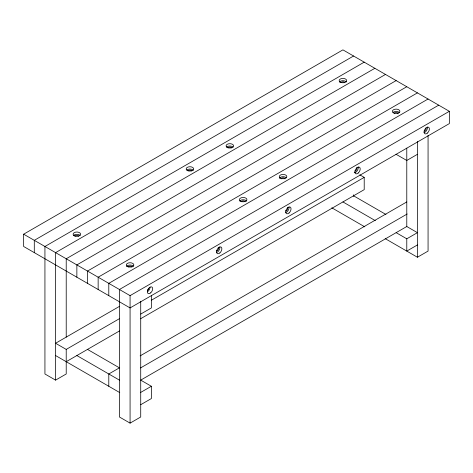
<?xml version="1.0" encoding="UTF-8"?>
<svg xmlns="http://www.w3.org/2000/svg" width="473" height="473" viewBox="0 0 473 473"><rect width="100%" height="100%" fill="white"/><g stroke="black" fill="none" stroke-linecap="round" stroke-linejoin="round"><path stroke-width="0.71" d="M23.65 234.194L342.925 49.866L449.35 111.309L449.35 123.595L130.075 307.929L23.65 246.486L23.65 234.194L130.075 295.637L449.35 111.309M353.568 56.009L34.293 240.337L34.293 252.629M364.21 62.152L44.935 246.486L44.935 373.983L55.578 380.126L66.22 373.983L66.22 349.405L119.297 318.761M374.853 68.295L55.578 252.629L55.578 380.126M385.495 74.438L66.22 258.772L66.22 337.131M396.138 80.587L76.863 264.915L76.863 277.208M406.78 86.73L87.505 271.059L87.505 283.351M417.423 92.874L98.148 277.208L98.148 289.494M428.065 99.017L108.79 283.351L108.79 295.637M438.708 105.16L119.433 289.494L119.433 416.991L130.075 423.134L140.718 416.991L140.718 301.289M119.521 306.338L55.578 343.262L66.22 349.405M151.271 300.302L364.21 177.363L364.21 189.649L140.505 318.802M140.718 314.072L151.36 307.929L151.36 295.637M417.423 154.316L406.78 160.465L395.978 154.228M66.22 361.691L119.433 330.97M119.663 367.704L108.79 373.983L108.79 386.27M140.126 355.891L406.78 201.936M140.534 367.941L407.194 213.991M140.718 392.413L151.36 386.27L151.36 398.562L140.718 404.705M396.138 232.663L406.78 238.806L417.423 232.663L406.78 226.514L140.718 380.126L151.36 386.27M417.423 244.949L406.78 251.092L406.78 238.806M385.176 238.623L417.423 257.241L428.065 251.092L428.065 135.39M359.829 174.833L364.21 177.363M353.568 195.792L385.974 214.5M342.925 201.936L375.331 220.649M331.804 207.807L364.843 226.88M87.505 349.405L119.273 367.746M76.863 355.548L119.433 380.126M55.578 355.548L119.752 392.596M417.423 141.533L417.423 257.241M406.78 148.173L406.78 226.774M353.568 194.817L353.568 196.289M130.075 295.637L130.075 423.134M148.652 288.382A1.88 1.088 -60 0 1 147.369 290.262M150.03 287.188A3.76 2.17 -60 0 1 147.369 291.8M218.154 247.545A1.88 1.088 -60 0 1 218.154 249.714A1.88 1.088 -60 0 1 216.267 250.802M287.33 207.606A1.88 1.088 -60 0 1 287.33 209.776A1.88 1.088 -60 0 1 285.444 210.863M356.506 167.667A1.88 1.088 -60 0 1 356.618 169.618A1.88 1.088 -60 0 1 354.898 171.007M425.889 127.923A1.88 1.088 -60 0 1 425.682 129.898A1.88 1.088 -60 0 1 424.074 131.068M219.779 246.894A3.76 2.17 -60 0 1 216.522 252.535M358.132 167.016A3.76 2.17 -60 0 1 357.18 170.794A3.76 2.17 -60 0 1 354.236 172.722M427.308 127.077A3.76 2.17 -60 0 1 424.05 132.724M288.956 206.955A3.76 2.17 -60 0 1 285.698 212.596M394.257 113.68A1.88 1.088 0 0 1 396.268 112.527A1.88 1.088 0 0 1 397.982 113.827M341.11 82.609A1.88 1.088 0 0 1 342.925 81.805A1.88 1.088 0 0 1 344.74 82.609M393.01 112.403A3.76 2.17 0 0 1 399.514 112.651M339.372 82.172A3.76 2.17 0 0 1 342.712 80.723A3.76 2.17 0 0 1 346.313 81.947M128.213 267.079A1.88 1.088 0 0 1 130.081 266.133A1.88 1.088 0 0 1 131.943 267.079M75.03 236.264A1.88 1.088 0 0 1 76.786 235.412A1.88 1.088 0 0 1 78.66 236.175M126.533 266.482A3.76 2.17 0 0 1 129.898 265.051A3.76 2.17 0 0 1 133.481 266.299M73.575 235.448A3.76 2.17 0 0 1 80.091 235.383M241.289 201.788A1.88 1.088 0 0 1 243.169 200.854A1.88 1.088 0 0 1 245.02 201.805M239.71 201.055A3.76 2.17 0 0 1 243.246 199.766A3.76 2.17 0 0 1 246.664 201.155M186.805 170.014A3.76 2.17 0 0 1 193.309 170.25M188.153 170.871A1.88 1.088 0 0 1 190.051 170.132A1.88 1.088 0 0 1 191.784 170.995M281.181 178.895A1.88 1.088 0 0 1 283.061 177.807A1.88 1.088 0 0 1 284.941 178.895M226.591 147.085A3.76 2.17 0 0 1 233.106 147.085M228.033 147.889A1.88 1.088 0 0 1 229.848 147.085A1.88 1.088 0 0 1 231.664 147.889M279.425 178.333A3.76 2.17 0 0 1 282.57 176.742A3.76 2.17 0 0 1 286.319 177.807M150.716 292.834A3.76 2.17 -60 0 0 151.91 287.005A3.76 2.17 -60 0 0 147.458 290.948A3.76 2.17 -60 0 0 150.716 292.834M219.892 252.895A3.76 2.17 -60 0 0 221.086 247.066A3.76 2.17 -60 0 0 216.634 251.015A3.76 2.17 -60 0 0 219.892 252.895M289.068 212.956A3.76 2.17 -60 0 0 290.262 207.127A3.76 2.17 -60 0 0 285.81 211.076A3.76 2.17 -60 0 0 289.068 212.956M427.421 133.079A3.76 2.17 -60 0 0 428.615 127.249A3.76 2.17 -60 0 0 424.163 131.198A3.76 2.17 -60 0 0 427.421 133.079M358.244 173.017A3.76 2.17 -60 0 0 359.439 167.188A3.76 2.17 -60 0 0 354.987 171.137A3.76 2.17 -60 0 0 358.244 173.017M394.05 113.112A3.76 2.17 0 0 0 399.892 111.451A3.76 2.17 0 0 0 394.47 109.358A3.76 2.17 0 0 0 394.05 113.112M340.808 82.379A3.76 2.17 0 0 0 346.679 80.747A3.76 2.17 0 0 0 341.287 78.63A3.76 2.17 0 0 0 340.808 82.379M127.923 266.701A3.76 2.17 0 0 0 133.824 265.099A3.76 2.17 0 0 0 128.473 262.953A3.76 2.17 0 0 0 127.923 266.701M74.249 235.755A3.76 2.17 0 0 0 80.511 234.72A3.76 2.17 0 0 0 75.828 232.107A3.76 2.17 0 0 0 74.249 235.755M240.787 201.321A3.76 2.17 0 0 0 246.871 199.973A3.76 2.17 0 0 0 241.798 197.608A3.76 2.17 0 0 0 240.787 201.321M187.858 170.718A3.76 2.17 0 0 0 193.694 169.05A3.76 2.17 0 0 0 188.266 166.963A3.76 2.17 0 0 0 187.858 170.718M280.4 178.126A3.76 2.17 0 0 0 286.697 177.156A3.76 2.17 0 0 0 282.085 174.496A3.76 2.17 0 0 0 280.4 178.126M227.188 147.405A3.76 2.17 0 0 0 233.485 146.429A3.76 2.17 0 0 0 228.873 143.768A3.76 2.17 0 0 0 227.188 147.405"/></g></svg>
